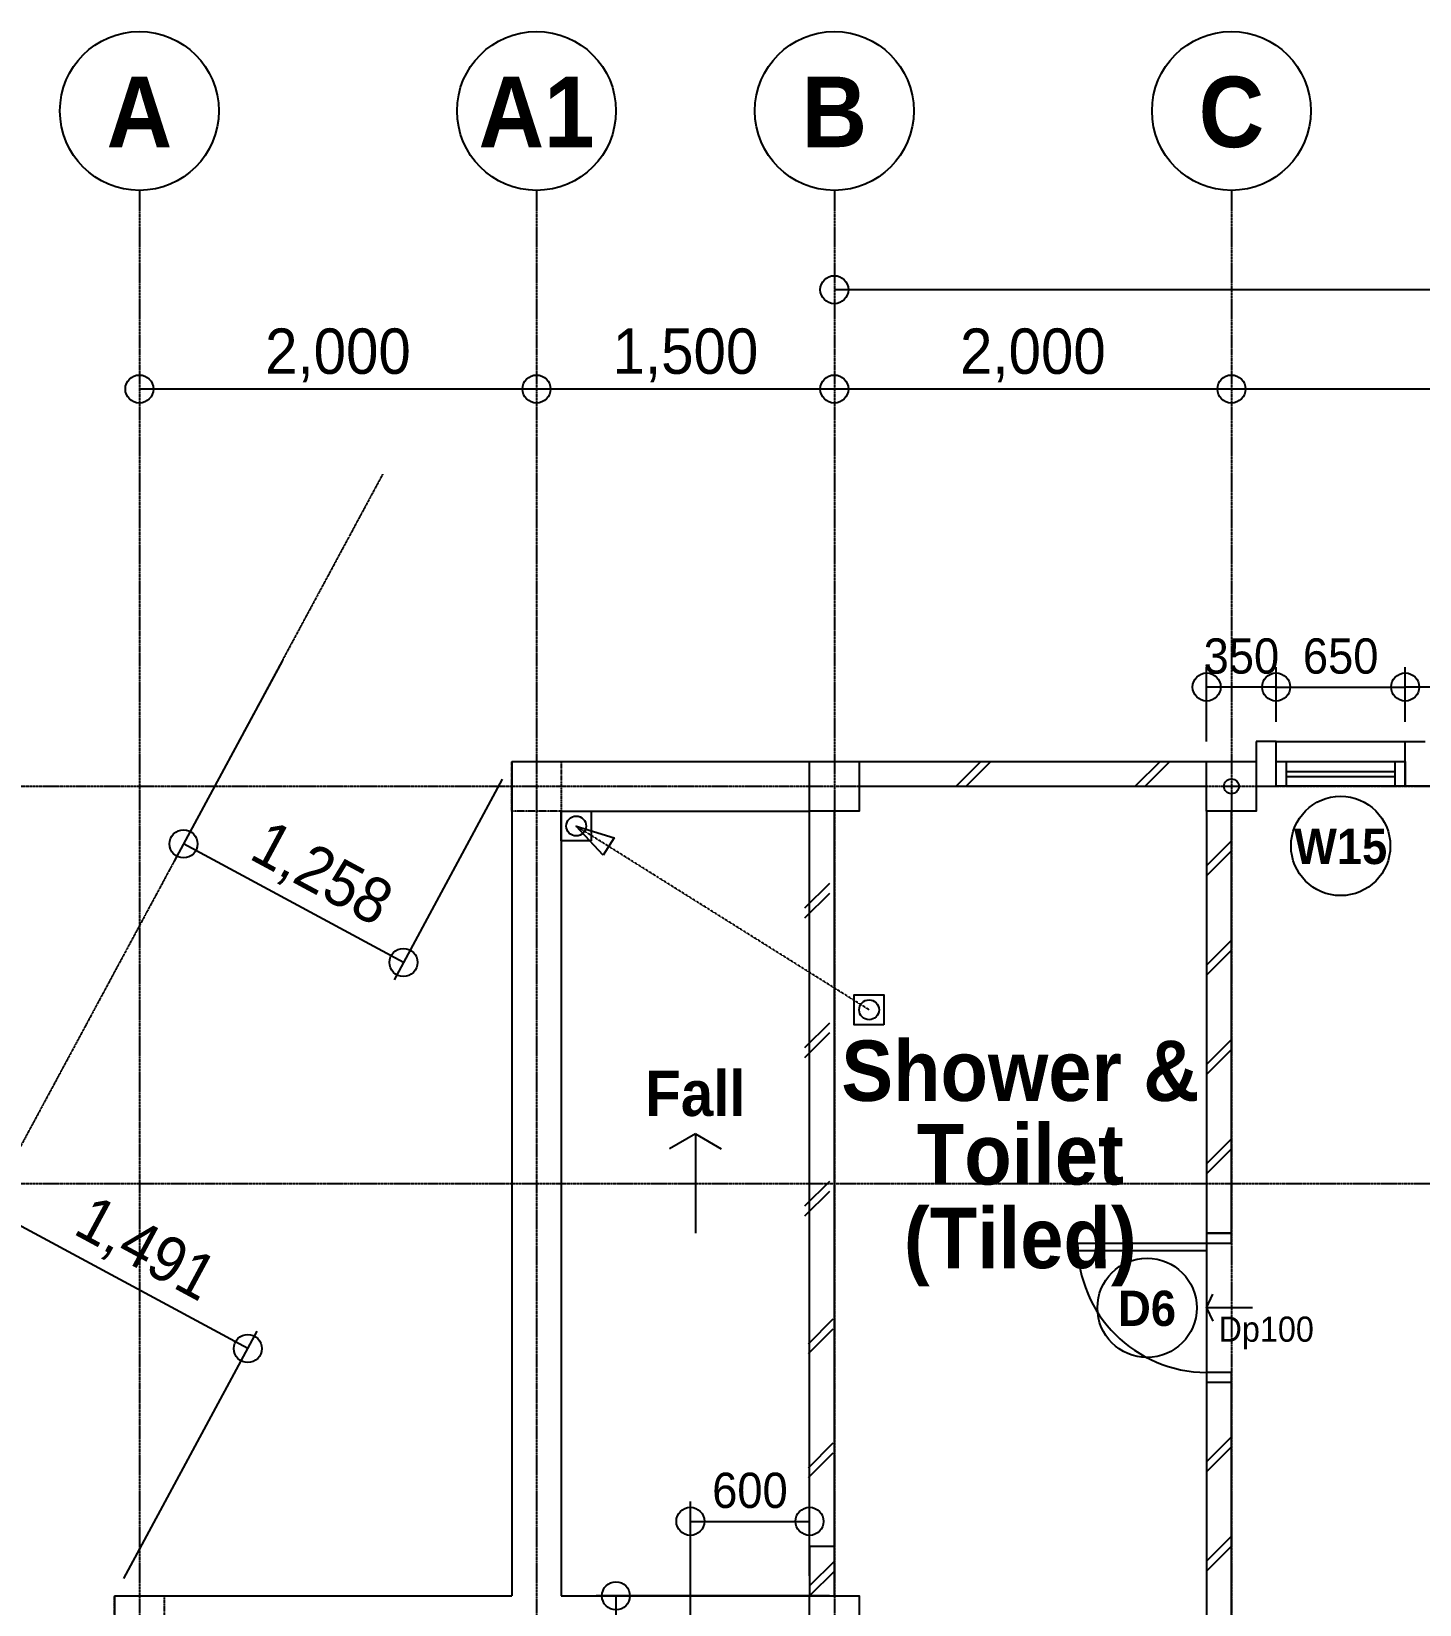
# Model space of a CAD drawing. Header units: inches. Extents: x 1543 to 314687, y -56168 to -771.
# Drawn here: x 41018 to 48009, y -39190 to -31271 of the extents above; entities that cross this region are included whole.
import ezdxf

# ---------------------------------------------------------------- set-up
doc = ezdxf.new("R2010")
doc.units = ezdxf.units.IN
doc.header["$MEASUREMENT"] = 0
for name, pattern in [('PC_DASH_2', [0.638889, 0.277778, -0.083333, 0.055556, -0.083333, 0.055556, -0.083333]), ('PC_DASH_3', [0.069444, 0.027778, -0.041667]), ('PC_DASH_4', [0.055556, 0.027778, -0.027778])]:
    doc.linetypes.add(name, pattern=pattern)
for name, color, linetype in [('Boundary Line', 7, 'Continuous'), ('First Floor Plan', 7, 'Continuous'), ('Grid Line', 7, 'Continuous'), ('New Works', 7, 'Continuous'), ('Text', 7, 'Continuous')]:
    doc.layers.add(name, color=color, linetype=linetype)

# ---------------------------------------------------------------- blocks, each defined once
blk = doc.blocks.new('PD_914015')
at = {"layer": 'Grid Line', "color": 12, "linetype": 'PC_DASH_2', "true_color": 0xdc0806}
for p, q in [((41561.8, -32071), (41561.8, -54071)), ((43561.8, -32071), (43561.8, -54071)), ((45061.8, -32071), (45061.8, -54071)), ((47061.8, -32071), (47061.8, -54071))]:
    blk.add_line(p, q, dxfattribs=at)
blk = doc.blocks.new('PD_914016')
at = {"layer": 'Grid Line', "color": 12, "true_color": 0xdc0806}
blk.add_line((43561.8, -33071), (41561.8, -33071), dxfattribs=at)
for centre in [(41561.8, -33071), (43561.8, -33071)]:
    blk.add_circle(centre, 70.6, dxfattribs=at)
at = {"layer": 'Grid Line', "color": 7, "insert": (42561.8, -32766.2), "char_height": 228.203, "width": 811.389, "attachment_point": 2}
blk.add_mtext('\\pxsm0.83;\\fHelvetica|b0|i0|c0|p228.2031;\\W0.92;2,000', dxfattribs=at)
blk = doc.blocks.new('PD_914017')
at = {"layer": 'Grid Line', "color": 12, "true_color": 0xdc0806}
blk.add_line((52061.8, -33071), (47061.8, -33071), dxfattribs=at)
for centre in [(47061.8, -33071), (52061.8, -33071)]:
    blk.add_circle(centre, 70.6, dxfattribs=at)
at = {"layer": 'Grid Line', "color": 7, "insert": (49561.8, -32766.2), "char_height": 228.203, "width": 811.389, "attachment_point": 2}
blk.add_mtext('\\pxsm0.83;\\fHelvetica|b0|i0|c0|p228.2031;\\W0.92;5,000', dxfattribs=at)
blk = doc.blocks.new('PD_914022')
at = {"layer": 'Grid Line', "color": 12, "true_color": 0xdc0806}
blk.add_line((62061.8, -32571), (45061.8, -32571), dxfattribs=at)
blk.add_circle((45061.8, -32571), 70.6, dxfattribs=at)
blk = doc.blocks.new('PD_914023')
at = {"layer": 'Grid Line', "color": 12, "true_color": 0xdc0806}
blk.add_line((47061.8, -33071), (45061.8, -33071), dxfattribs=at)
for centre in [(45061.8, -33071), (47061.8, -33071)]:
    blk.add_circle(centre, 70.6, dxfattribs=at)
at = {"layer": 'Grid Line', "color": 7, "insert": (46061.8, -32766.2), "char_height": 228.203, "width": 811.389, "attachment_point": 2}
blk.add_mtext('\\pxsm0.83;\\fHelvetica|b0|i0|c0|p228.2031;\\W0.92;2,000', dxfattribs=at)
blk = doc.blocks.new('PD_914024')
at = {"layer": 'Grid Line', "color": 12, "true_color": 0xdc0806}
blk.add_line((45061.8, -33071), (43561.8, -33071), dxfattribs=at)
for centre in [(43561.8, -33071), (45061.8, -33071)]:
    blk.add_circle(centre, 70.6, dxfattribs=at)
at = {"layer": 'Grid Line', "color": 7, "insert": (44311.8, -32766.2), "char_height": 228.203, "width": 811.389, "attachment_point": 2}
blk.add_mtext('\\pxsm0.83;\\fHelvetica|b0|i0|c0|p228.2031;\\W0.92;1,500', dxfattribs=at)
blk = doc.blocks.new('PD_914083')
at = {"layer": 'Grid Line', "color": 12, "true_color": 0xdc0806}
blk.add_circle((41561.8, -31671), 400, dxfattribs=at)
at = {"layer": 'Grid Line', "color": 12, "true_color": 0xdc0806, "insert": (41561.8, -31498.6), "char_height": 354.983, "width": 352.778, "attachment_point": 2}
blk.add_mtext('\\pxsm0.83;\\fHelvetica|b1|i0|c0|p354.9826;\\W0.92;A', dxfattribs=at)
blk = doc.blocks.new('PD_914085')
at = {"layer": 'Grid Line', "color": 12, "true_color": 0xdc0806}
blk.add_circle((45061.8, -31671), 400, dxfattribs=at)
at = {"layer": 'Grid Line', "color": 12, "true_color": 0xdc0806, "insert": (45061.8, -31498.6), "char_height": 354.983, "width": 352.778, "attachment_point": 2}
blk.add_mtext('\\pxsm0.83;\\fHelvetica|b1|i0|c0|p354.9826;\\W0.92;B', dxfattribs=at)
blk = doc.blocks.new('PD_914088')
at = {"layer": 'Grid Line', "color": 12, "true_color": 0xdc0806}
blk.add_circle((43561.8, -31671), 400, dxfattribs=at)
at = {"layer": 'Grid Line', "color": 12, "true_color": 0xdc0806, "insert": (43561.8, -31498.6), "char_height": 354.983, "width": 635, "attachment_point": 2}
blk.add_mtext('\\pxsm0.83;\\fHelvetica|b1|i0|c0|p354.9826;\\W0.92;A1', dxfattribs=at)
blk = doc.blocks.new('PD_914090')
at = {"layer": 'Grid Line', "color": 12, "true_color": 0xdc0806}
blk.add_circle((47061.8, -31671), 400, dxfattribs=at)
at = {"layer": 'Grid Line', "color": 12, "true_color": 0xdc0806, "insert": (47061.8, -31498.6), "char_height": 354.983, "width": 352.778, "attachment_point": 2}
blk.add_mtext('\\pxsm0.83;\\fHelvetica|b1|i0|c0|p354.9826;\\W0.92;C', dxfattribs=at)
blk = doc.blocks.new('PD_914169')
at = {"layer": 'Grid Line', "color": 12, "true_color": 0xdc0806}
blk.add_line((47286.8, -34571), (46936.8, -34571), dxfattribs=at)
for centre in [(46936.8, -34571), (47286.8, -34571)]:
    blk.add_circle(centre, 70.6, dxfattribs=at)
at = {"layer": 'Grid Line', "color": 7, "insert": (47111.8, -34326.1), "char_height": 177.491, "width": 423.333, "attachment_point": 2}
blk.add_mtext('\\pxsm0.83;\\fHelvetica|b0|i0|c0|p177.4913;\\W0.92;350', dxfattribs=at)
blk = doc.blocks.new('PD_914168')
at = {"layer": 'Grid Line', "color": 12, "true_color": 0xdc0806}
for p, q in [((46936.8, -34846), (46936.8, -34471)), ((47286.8, -34746), (47286.8, -34471))]:
    blk.add_line(p, q, dxfattribs=at)
at = {"layer": 'Grid Line'}
blk.add_blockref('PD_914169', (0, 0), dxfattribs=at)
blk = doc.blocks.new('PD_914171')
at = {"layer": 'Grid Line', "color": 12, "true_color": 0xdc0806}
blk.add_line((47286.8, -34571), (47936.8, -34571), dxfattribs=at)
for centre in [(47286.8, -34571), (47936.8, -34571)]:
    blk.add_circle(centre, 70.6, dxfattribs=at)
at = {"layer": 'Grid Line', "color": 7, "insert": (47611.8, -34326.1), "char_height": 177.491, "width": 423.333, "attachment_point": 2}
blk.add_mtext('\\pxsm0.83;\\fHelvetica|b0|i0|c0|p177.4913;\\W0.92;650', dxfattribs=at)
blk = doc.blocks.new('PD_914170')
at = {"layer": 'Grid Line', "color": 12, "true_color": 0xdc0806}
for p, q in [((47286.8, -34746), (47286.8, -34471)), ((47936.8, -34746), (47936.8, -34471))]:
    blk.add_line(p, q, dxfattribs=at)
at = {"layer": 'Grid Line'}
blk.add_blockref('PD_914171', (0, 0), dxfattribs=at)
blk = doc.blocks.new('PD_914187')
at = {"layer": 'Grid Line', "color": 12, "true_color": 0xdc0806}
blk.add_line((43961.8, -39146), (43961.8, -40646), dxfattribs=at)
for centre in [(43961.8, -39146), (43961.8, -40646)]:
    blk.add_circle(centre, 70.6, dxfattribs=at)
at = {"layer": 'Grid Line', "color": 7, "insert": (43609, -40003.9), "char_height": 177.491, "width": 635, "attachment_point": 2, "rotation": 90}
blk.add_mtext('\\pxsm0.83;\\fHelvetica|b0|i0|c0|p177.4913;\\W0.92;1,500', dxfattribs=at)
blk = doc.blocks.new('PD_914186')
at = {"layer": 'Grid Line', "color": 12, "true_color": 0xdc0806}
for p, q in [((45036.8, -39146), (43861.8, -39146)), ((44236.8, -40646), (43861.8, -40646))]:
    blk.add_line(p, q, dxfattribs=at)
at = {"layer": 'Grid Line'}
blk.add_blockref('PD_914187', (0, 0), dxfattribs=at)
blk = doc.blocks.new('PD_914199')
at = {"layer": 'Grid Line', "color": 12, "true_color": 0xdc0806}
blk.add_line((44336.8, -38771), (44936.8, -38771), dxfattribs=at)
for centre in [(44336.8, -38771), (44936.8, -38771)]:
    blk.add_circle(centre, 70.6, dxfattribs=at)
at = {"layer": 'Grid Line', "color": 7, "insert": (44636.8, -38526.1), "char_height": 177.491, "width": 423.333, "attachment_point": 2}
blk.add_mtext('\\pxsm0.83;\\fHelvetica|b0|i0|c0|p177.4913;\\W0.92;600', dxfattribs=at)
blk = doc.blocks.new('PD_914198')
at = {"layer": 'Grid Line', "color": 12, "true_color": 0xdc0806}
for p, q in [((44336.8, -40546), (44336.8, -38671)), ((44936.8, -39046), (44936.8, -38671))]:
    blk.add_line(p, q, dxfattribs=at)
at = {"layer": 'Grid Line'}
blk.add_blockref('PD_914199', (0, 0), dxfattribs=at)
blk = doc.blocks.new('PD_914238')
at = {"layer": 'Grid Line', "color": 12, "linetype": 'PC_DASH_2', "true_color": 0xdc0806}
for p, q in [((38561.8, -35071), (66561.8, -35071)), ((38561.8, -37071), (66561.8, -37071))]:
    blk.add_line(p, q, dxfattribs=at)
blk = doc.blocks.new('PD_914256')
at = {"layer": 'Grid Line', "color": 12, "true_color": 0xdc0806}
blk.add_line((42891.6, -35957.5), (41784, -35360.5), dxfattribs=at)
for centre in [(41784, -35360.5), (42891.6, -35957.5)]:
    blk.add_circle(centre, 70.6, dxfattribs=at)
at = {"layer": 'Grid Line', "color": 7, "insert": (42538.6, -35404.9), "char_height": 228.203, "width": 811.389, "attachment_point": 2, "rotation": 331.67389}
blk.add_mtext('\\pxsm0.83;\\fHelvetica|b0|i0|c0|p228.2031;\\W0.92;1,258', dxfattribs=at)
blk = doc.blocks.new('PD_914255')
at = {"layer": 'Grid Line', "color": 12, "true_color": 0xdc0806}
for p, q in [((42281.7, -34437), (41736.5, -35448.5)), ((43389.3, -35034.1), (42844.1, -36045.6))]:
    blk.add_line(p, q, dxfattribs=at)
at = {"layer": 'Grid Line'}
blk.add_blockref('PD_914256', (0, 0), dxfattribs=at)
blk = doc.blocks.new('PD_914258')
at = {"layer": 'Grid Line', "color": 12, "true_color": 0xdc0806}
blk.add_line((42107.9, -37901.1), (40795.8, -37193.8), dxfattribs=at)
for centre in [(40795.8, -37193.8), (42107.9, -37901.1)]:
    blk.add_circle(centre, 70.6, dxfattribs=at)
at = {"layer": 'Grid Line', "color": 7, "insert": (41652.7, -37293.3), "char_height": 228.203, "width": 811.389, "attachment_point": 2, "rotation": 331.67389}
blk.add_mtext('\\pxsm0.83;\\fHelvetica|b0|i0|c0|p228.2031;\\W0.92;1,491', dxfattribs=at)
blk = doc.blocks.new('PD_914257')
at = {"layer": 'Grid Line', "color": 12, "true_color": 0xdc0806}
for p, q in [((40172.1, -38350.7), (40843.2, -37105.8)), ((41484.2, -39058), (42155.3, -37813.1))]:
    blk.add_line(p, q, dxfattribs=at)
at = {"layer": 'Grid Line'}
blk.add_blockref('PD_914258', (0, 0), dxfattribs=at)
blk = doc.blocks.new('PD_914770')
at = {"layer": 'First Floor Plan', "color": 7}
for p, q in [((47886.8, -35071), (47886.8, -34946)), ((47886.8, -34946), (47936.8, -34946)), ((47936.8, -34946), (47936.8, -35071)), ((47936.8, -35071), (47886.8, -35071))]:
    blk.add_line(p, q, dxfattribs=at)
blk = doc.blocks.new('PD_914771')
at = {"layer": 'First Floor Plan', "color": 7}
for p, q in [((47286.8, -35071), (47286.8, -34946)), ((47286.8, -34946), (47336.8, -34946)), ((47336.8, -34946), (47336.8, -35071)), ((47336.8, -35071), (47286.8, -35071))]:
    blk.add_line(p, q, dxfattribs=at)
blk = doc.blocks.new('PD_914769')
at = {"layer": 'First Floor Plan', "color": 7}
for p, q in [((47286.8, -34946), (47936.8, -34946)), ((47336.8, -34995.5), (47886.8, -34995.5)), ((47936.8, -35071), (47286.8, -35071)), ((47336.8, -35021.5), (47886.8, -35021.5))]:
    blk.add_line(p, q, dxfattribs=at)
at = {"layer": 'First Floor Plan'}
for name in ['PD_914771', 'PD_914770']:
    blk.add_blockref(name, (0, 0), dxfattribs=at)
blk = doc.blocks.new('PD_914820')
at = {"layer": 'First Floor Plan', "color": 7}
for p, q in [((46936.8, -37321), (46936.8, -37371)), ((47061.8, -37321), (46936.8, -37321)), ((46936.8, -37371), (47061.8, -37371)), ((47061.8, -37371), (47061.8, -37321))]:
    blk.add_line(p, q, dxfattribs=at)
blk = doc.blocks.new('PD_914821')
at = {"layer": 'First Floor Plan', "color": 7}
for p, q in [((46936.8, -38021), (46936.8, -38071)), ((47061.8, -38021), (46936.8, -38021)), ((46936.8, -38071), (47061.8, -38071)), ((47061.8, -38071), (47061.8, -38021))]:
    blk.add_line(p, q, dxfattribs=at)
blk = doc.blocks.new('PD_914819')
at = {"layer": 'First Floor Plan', "color": 7}
blk.add_lwpolyline([(46286.8, -37371), (46936.8, -37371), (46936.8, -37409), (46286.8, -37409), (46286.8, -37371)], dxfattribs=at)
blk.add_arc((46936.8, -37371), 650, 180, 270, dxfattribs=at)
at = {"layer": 'First Floor Plan'}
for name in ['PD_914820', 'PD_914821']:
    blk.add_blockref(name, (0, 0), dxfattribs=at)
blk = doc.blocks.new('PD_914823')
at = {"layer": 'First Floor Plan', "color": 7}
for q in [(46968.5, -37628.1), (46968.5, -37764)]:
    blk.add_line((46936.8, -37696), q, dxfattribs=at)
blk = doc.blocks.new('PD_914822')
at = {"layer": 'First Floor Plan', "color": 7}
blk.add_line((47167.4, -37696), (46936.8, -37696), dxfattribs=at)
at = {"layer": 'First Floor Plan'}
blk.add_blockref('PD_914823', (0, 0), dxfattribs=at)
blk = doc.blocks.new('PD_914905')
at = {"layer": 'First Floor Plan', "color": 7}
for p, q in [((47061.8, -38346), (46936.8, -38471)), ((47061.8, -38396), (46936.8, -38521))]:
    blk.add_line(p, q, dxfattribs=at)
blk = doc.blocks.new('PD_914906')
at = {"layer": 'First Floor Plan', "color": 7}
for p, q in [((47061.8, -38846), (46936.8, -38971)), ((47061.8, -38896), (46936.8, -39021))]:
    blk.add_line(p, q, dxfattribs=at)
blk = doc.blocks.new('PD_914907')
at = {"layer": 'First Floor Plan', "color": 7}
for p, q in [((47061.8, -36846), (46936.8, -36971)), ((47061.8, -36896), (46936.8, -37021))]:
    blk.add_line(p, q, dxfattribs=at)
blk = doc.blocks.new('PD_914908')
at = {"layer": 'First Floor Plan', "color": 7}
for p, q in [((47061.8, -36346), (46936.8, -36471)), ((47061.8, -36396), (46936.8, -36521))]:
    blk.add_line(p, q, dxfattribs=at)
blk = doc.blocks.new('PD_914909')
at = {"layer": 'First Floor Plan', "color": 7}
for p, q in [((47061.8, -35846), (46936.8, -35971)), ((47061.8, -35896), (46936.8, -36021))]:
    blk.add_line(p, q, dxfattribs=at)
blk = doc.blocks.new('PD_914910')
at = {"layer": 'First Floor Plan', "color": 7}
for p, q in [((47061.8, -35346), (46936.8, -35471)), ((47061.8, -35396), (46936.8, -35521))]:
    blk.add_line(p, q, dxfattribs=at)
blk = doc.blocks.new('PD_914922')
at = {"layer": 'First Floor Plan', "color": 7}
blk.add_lwpolyline([(43836.8, -35346), (43686.8, -35346), (43686.8, -35196), (43836.8, -35196), (43836.8, -35346)], dxfattribs=at)
blk.add_circle((43761.8, -35271), 50, dxfattribs=at)
blk = doc.blocks.new('PD_914925')
at = {"layer": 'First Floor Plan', "color": 7}
for q in [(44231.9, -36896), (44361.8, -37321), (44491.7, -36896)]:
    blk.add_line((44361.8, -36821), q, dxfattribs=at)
blk = doc.blocks.new('PD_914924')
at = {"layer": 'First Floor Plan'}
blk.add_blockref('PD_914925', (0, 0), dxfattribs=at)
at = {"layer": 'First Floor Plan', "color": 7, "insert": (44361.8, -36502.2), "char_height": 228.203, "width": 564.444, "attachment_point": 2}
blk.add_mtext('\\pxsm0.83;\\fHelvetica|b1|i0|c0|p228.2031;\\W0.92;Fall', dxfattribs=at)
blk = doc.blocks.new('PD_914969')
at = {"layer": 'First Floor Plan', "color": 7}
blk.add_lwpolyline([(45311.8, -36271), (45161.8, -36271), (45161.8, -36121), (45311.8, -36121), (45311.8, -36271)], dxfattribs=at)
blk.add_circle((45236.8, -36196), 50, dxfattribs=at)
blk = doc.blocks.new('PD_914970')
at = {"layer": 'First Floor Plan', "color": 7}
for p, q in [((45061.8, -38971), (44936.8, -39096)), ((45061.8, -39021), (44936.8, -39146))]:
    blk.add_line(p, q, dxfattribs=at)
blk = doc.blocks.new('PD_915013')
at = {"layer": 'First Floor Plan', "color": 12, "true_color": 0xdc0806}
for p, q in [((45037.3, -37060.1), (44912.3, -37185.1)), ((45037.3, -37110.1), (44912.3, -37235.1))]:
    blk.add_line(p, q, dxfattribs=at)
blk = doc.blocks.new('PD_915014')
at = {"layer": 'First Floor Plan', "color": 12, "true_color": 0xdc0806}
for p, q in [((45037.3, -36262.5), (44912.3, -36387.5)), ((45037.3, -36312.5), (44912.3, -36437.5))]:
    blk.add_line(p, q, dxfattribs=at)
blk = doc.blocks.new('PD_915015')
at = {"layer": 'First Floor Plan', "color": 12, "true_color": 0xdc0806}
for p, q in [((45037.3, -35560.1), (44912.3, -35685.1)), ((45037.3, -35610.1), (44912.3, -35735.1))]:
    blk.add_line(p, q, dxfattribs=at)
blk = doc.blocks.new('PD_915016')
at = {"layer": 'First Floor Plan', "color": 12, "true_color": 0xdc0806}
for p, q in [((45054.7, -38377.6), (44929.7, -38502.6)), ((45054.7, -38427.6), (44929.7, -38552.6))]:
    blk.add_line(p, q, dxfattribs=at)
blk = doc.blocks.new('PD_915017')
at = {"layer": 'First Floor Plan', "color": 12, "true_color": 0xdc0806}
for p, q in [((45054.7, -37753.5), (44929.7, -37878.5)), ((45054.7, -37803.5), (44929.7, -37928.5))]:
    blk.add_line(p, q, dxfattribs=at)
blk = doc.blocks.new('PD_915018')
at = {"layer": 'First Floor Plan', "color": 12, "true_color": 0xdc0806}
for p, q in [((46702, -34946), (46577, -35071)), ((46752, -34946), (46627, -35071))]:
    blk.add_line(p, q, dxfattribs=at)
blk = doc.blocks.new('PD_915019')
at = {"layer": 'First Floor Plan', "color": 12, "true_color": 0xdc0806}
for p, q in [((45800, -34946), (45675, -35071)), ((45850, -34946), (45725, -35071))]:
    blk.add_line(p, q, dxfattribs=at)
blk = doc.blocks.new('PD_915076')
at = {"layer": 'Text', "color": 7}
blk.add_circle((46636.8, -37696), 250, dxfattribs=at)
at = {"layer": 'Text', "color": 7, "insert": (46636.8, -37609.8), "char_height": 177.491, "width": 317.5, "attachment_point": 2}
blk.add_mtext('\\pxsm0.83;\\fHelvetica|b1|i0|c0|p177.4913;\\W0.92;D6', dxfattribs=at)
blk = doc.blocks.new('PD_915084')
at = {"layer": 'Text', "color": 7}
blk.add_circle((47611.8, -35371), 250, dxfattribs=at)
at = {"layer": 'Text', "color": 7, "insert": (47611.8, -35284.8), "char_height": 177.491, "width": 493.889, "attachment_point": 2}
blk.add_mtext('\\pxsm0.83;\\fHelvetica|b1|i0|c0|p177.4913;\\W0.92;W15', dxfattribs=at)
blk = doc.blocks.new('PD_915196')
at = {"layer": 'New Works', "color": 12, "true_color": 0xdc0806}
blk.add_line((48636.8, -34571), (47936.8, -34571), dxfattribs=at)
for centre in [(47936.8, -34571), (48636.8, -34571)]:
    blk.add_circle(centre, 70.6, dxfattribs=at)
at = {"layer": 'New Works', "color": 7, "insert": (48291.2, -34363), "char_height": 177.491, "width": 423.333, "attachment_point": 2}
blk.add_mtext('\\pxsm0.83;\\fHelvetica|b0|i0|c0|p177.4913;\\W0.92;700', dxfattribs=at)
blk = doc.blocks.new('PD_915195')
at = {"layer": 'New Works', "color": 12, "true_color": 0xdc0806}
for p, q in [((47936.8, -34646), (47936.8, -34471)), ((48636.8, -34646), (48636.8, -34471))]:
    blk.add_line(p, q, dxfattribs=at)
at = {"layer": 'New Works'}
blk.add_blockref('PD_915196', (0, 0), dxfattribs=at)

msp = doc.modelspace()

# ---------------------------------------------------------------- linework, layer by layer
at = {"layer": 'Boundary Line', "color": 7, "linetype": 'PC_DASH_2'}
msp.add_line((42786.8, -33500), (38636.3, -41200), dxfattribs=at)
at = {"layer": 'First Floor Plan', "color": 7}
for p, q in [((47186.8, -34846), (47186.8, -34946)), ((47286.8, -34846), (47186.8, -34846)), ((47286.8, -34846), (47936.8, -34846)), ((47286.8, -35071), (47286.8, -34846)), ((47936.8, -35071), (47936.8, -34846)), ((47936.8, -34846), (48036.8, -34846)), ((43436.8, -34946), (44936.8, -34946)), ((43436.8, -34946), (43436.8, -39146)), ((47186.8, -35071), (47286.8, -35071)), ((48636.8, -35071), (47936.8, -35071)), ((43686.8, -35196), (44936.8, -35196)), ((43686.8, -35196), (43686.8, -39146)), ((46936.8, -35196), (46936.8, -37321)), ((47061.8, -37321), (47061.8, -35196)), ((46936.8, -37321), (47061.8, -37321)), ((46936.8, -37371), (46936.8, -38021)), ((46936.8, -38071), (46936.8, -39271)), ((46936.8, -38071), (47061.8, -38071)), ((47061.8, -39271), (47061.8, -38071)), ((44936.8, -38896), (44936.8, -39146)), ((44936.8, -38896), (45061.8, -38896)), ((45061.8, -39146), (45061.8, -38896)), ((41436.8, -39146), (41436.8, -46396)), ((41436.8, -39146), (43436.8, -39146)), ((43686.8, -39146), (44936.8, -39146))]:
    msp.add_line(p, q, dxfattribs=at)
at = {"layer": 'First Floor Plan', "color": 12, "true_color": 0xdc0806}
for p, q in [((45186.8, -34946), (46936.8, -34946)), ((45186.8, -35071), (46936.8, -35071)), ((44936.8, -38896), (44936.8, -35196)), ((45061.8, -38896), (45061.8, -35196))]:
    msp.add_line(p, q, dxfattribs=at)
at = {"layer": 'First Floor Plan', "color": 172, "linetype": 'PC_DASH_3', "true_color": 0x0000d3}
msp.add_line((45236.8, -36196), (43761.8, -35271), dxfattribs=at)
at = {"layer": 'First Floor Plan', "color": 7, "linetype": 'PC_DASH_4'}
for points in [[(43436.8, -34946), (43686.8, -34946), (43686.8, -35196), (43436.8, -35196), (43436.8, -34946)], [(41436.8, -39146), (41686.8, -39146), (41686.8, -39396), (41436.8, -39396), (41436.8, -39146)]]:
    msp.add_lwpolyline(points, dxfattribs=at)
at = {"layer": 'First Floor Plan', "color": 7}
for points in [[(44936.8, -34946), (45186.8, -34946), (45186.8, -35196), (44936.8, -35196), (44936.8, -34946)], [(47186.8, -34946), (47186.8, -35196), (46936.8, -35196), (46936.8, -34946), (47186.8, -34946)], [(44936.8, -39146), (45186.8, -39146), (45186.8, -39396), (44936.8, -39396), (44936.8, -39146)]]:
    msp.add_lwpolyline(points, dxfattribs=at)
at = {"layer": 'First Floor Plan', "color": 172, "true_color": 0x0000d3}
msp.add_lwpolyline([(43898, -35417.5), (43761.8, -35271), (43953, -35329.8), (43898, -35417.5)], dxfattribs=at)
at = {"layer": 'First Floor Plan', "color": 7}
msp.add_circle((47061.8, -35071), 37.5, dxfattribs=at)

# ---------------------------------------------------------------- block references
at = {"layer": 'First Floor Plan'}
for name in ['PD_915019', 'PD_915018', 'PD_914769', 'PD_914922', 'PD_914910', 'PD_915015', 'PD_914909', 'PD_914969', 'PD_915014', 'PD_914908', 'PD_914924', 'PD_914907', 'PD_915013', 'PD_914819', 'PD_914822', 'PD_915017', 'PD_915016', 'PD_914905', 'PD_914906', 'PD_914970']:
    msp.add_blockref(name, (0, 0), dxfattribs=at)
at = {"layer": 'Grid Line'}
for name in ['PD_914083', 'PD_914088', 'PD_914085', 'PD_914090', 'PD_914015', 'PD_914022', 'PD_914016', 'PD_914024', 'PD_914023', 'PD_914017', 'PD_914168', 'PD_914170', 'PD_914255', 'PD_914238', 'PD_914257', 'PD_914198', 'PD_914186']:
    msp.add_blockref(name, (0, 0), dxfattribs=at)
at = {"layer": 'New Works'}
msp.add_blockref('PD_915195', (0, 0), dxfattribs=at)
at = {"layer": 'Text'}
for name in ['PD_915084', 'PD_915076']:
    msp.add_blockref(name, (0, 0), dxfattribs=at)

# ---------------------------------------------------------------- texts
at = {"layer": 'First Floor Plan', "color": 7, "attachment_point": 2}
for s, insert, char_height, width in [('\\pxsm0.83;{\\fHelvetica|b1|i0|c0|p253;\\W0.92;Shower & Toilet\\P(Tiled)}', (45998.5, -36350.4), 304.271, 1905), ('\\pxsm0.83;\\fHelvetica|b0|i0|c0|p126.7795;\\W0.92;Dp100', (47236.8, -37740.1), 126.78, 529.167)]:
    msp.add_mtext(s, dxfattribs=dict(at, insert=insert, char_height=char_height, width=width))

doc.saveas('drawing.dxf')
